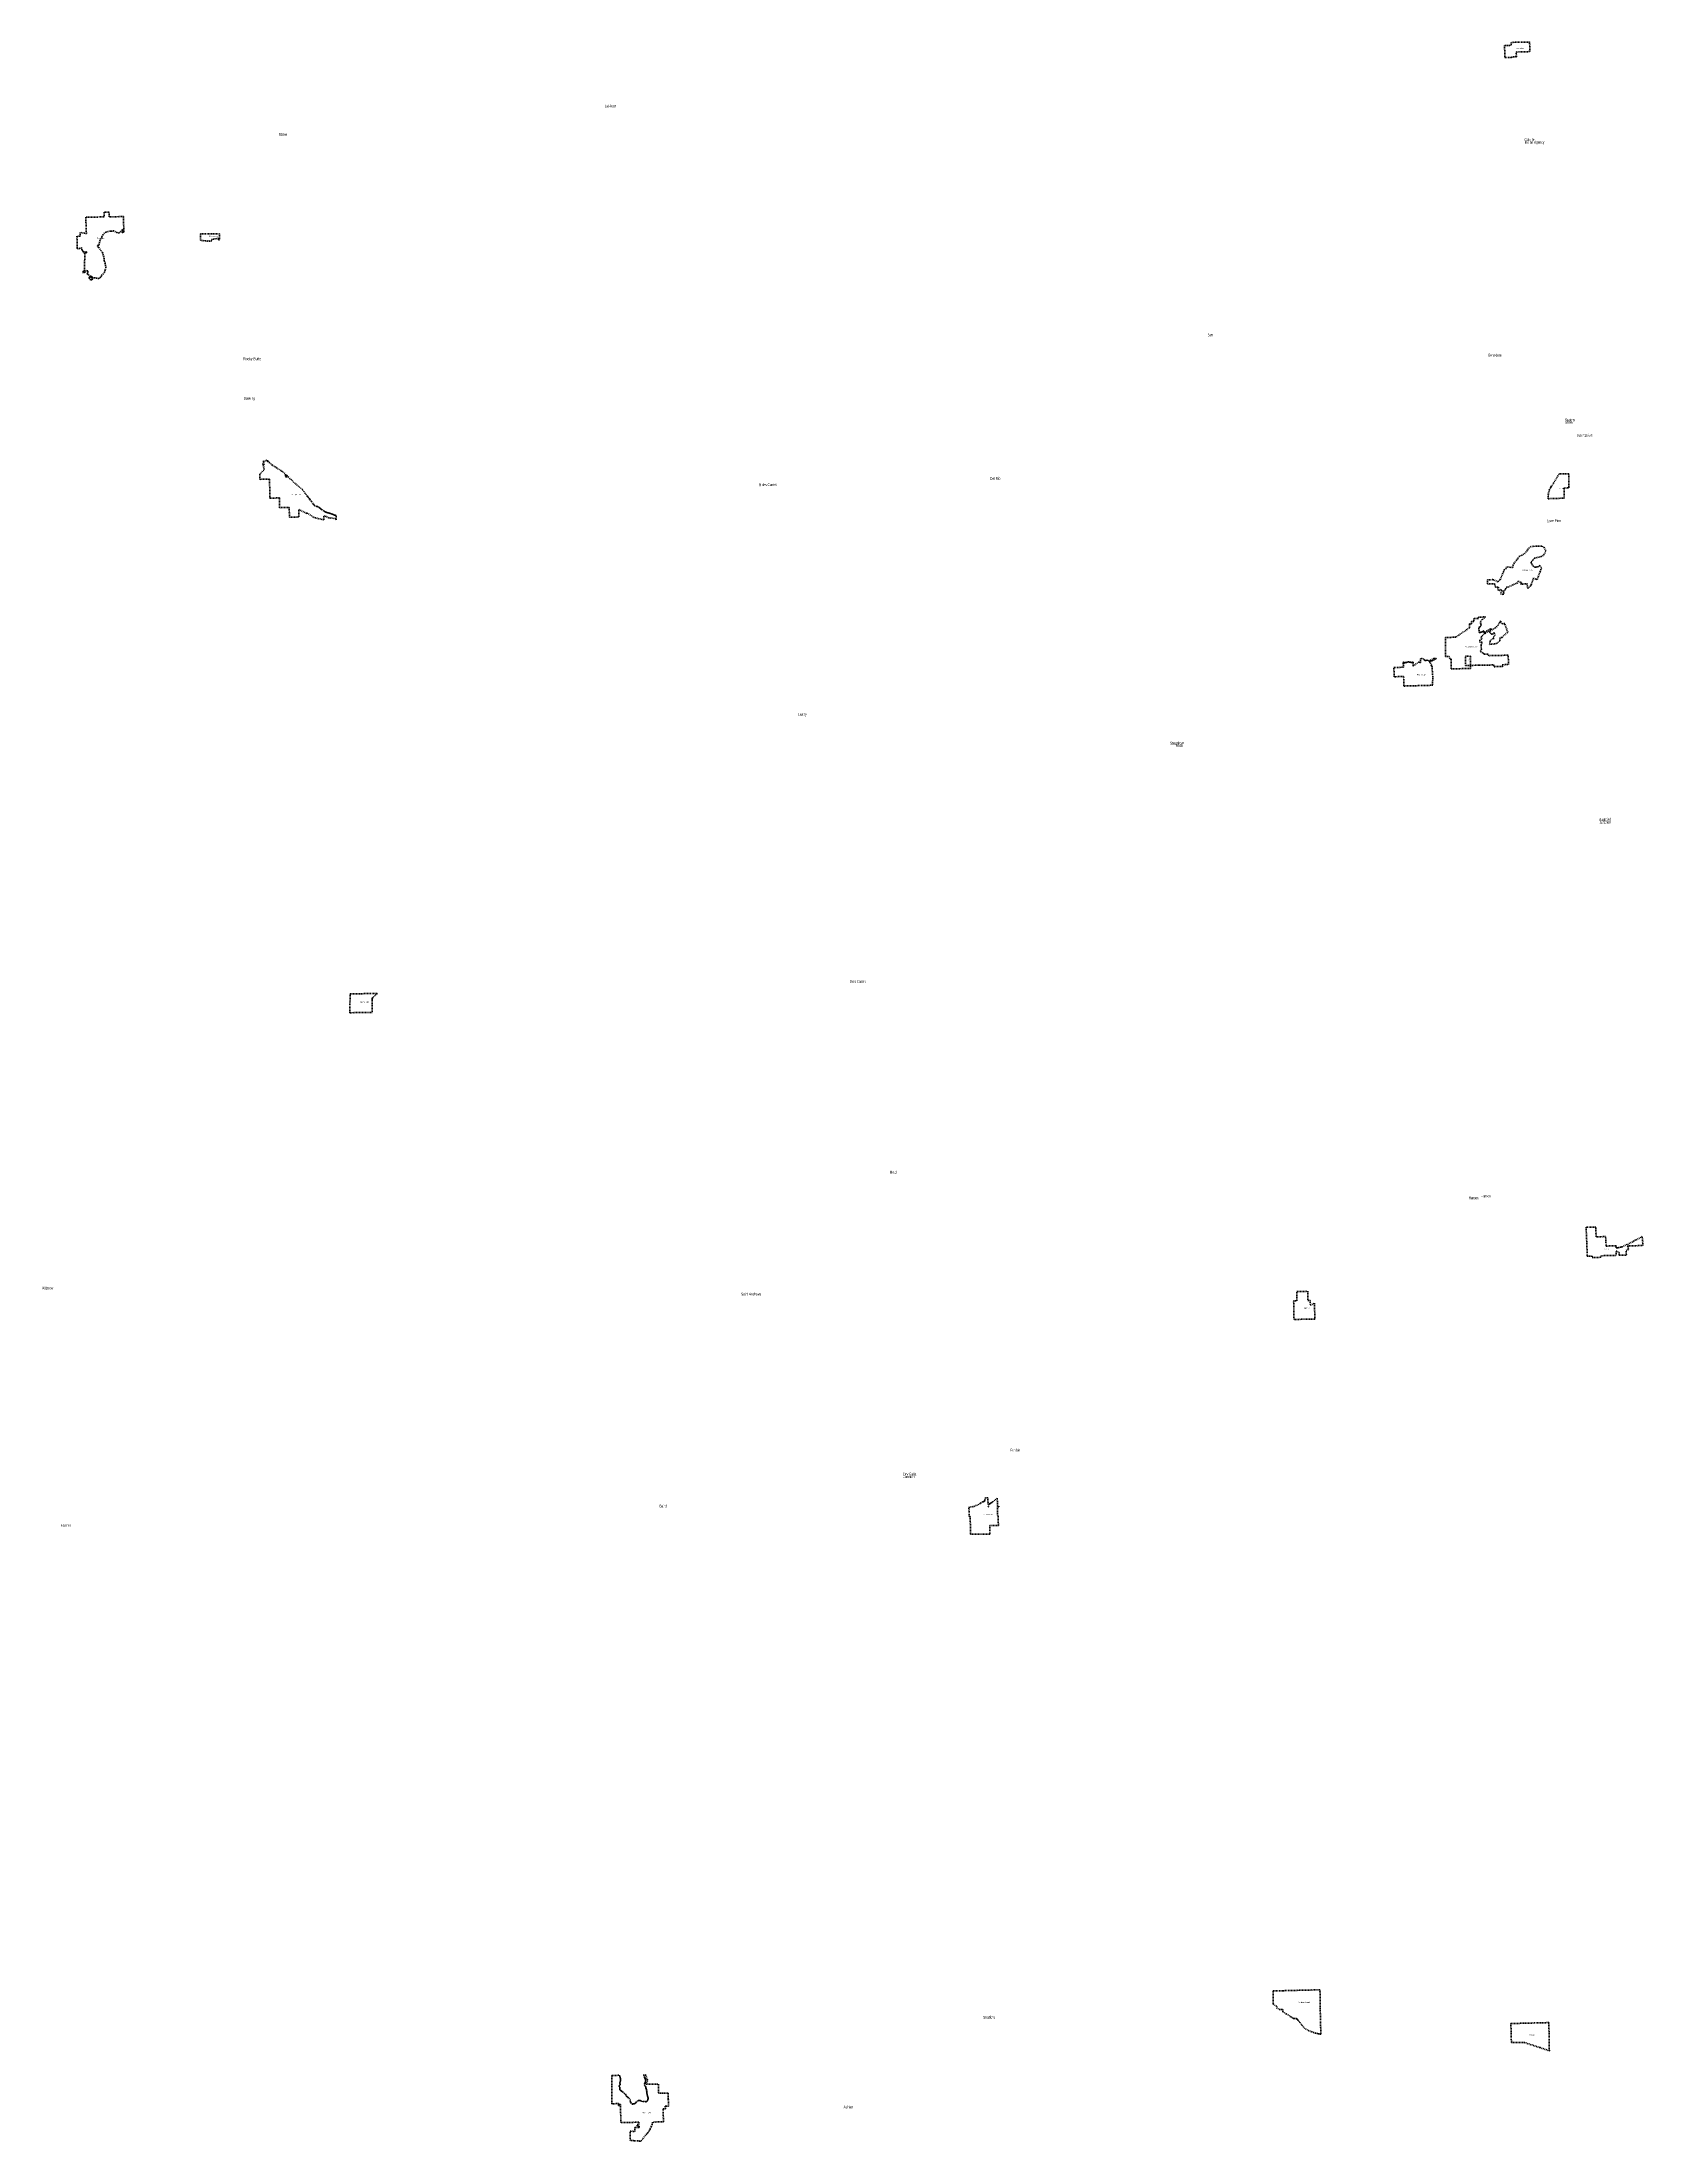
# Model space of a CAD drawing. Header units: feet. Extents: x -903180 to 1023491, y -707744 to 564635.
# Drawn here: x 292685 to 516654, y -42284 to 251492 of the extents above; entities that cross this region are included whole.
import ezdxf

# ---------------------------------------------------------------- set-up
doc = ezdxf.new("R2010")
doc.units = ezdxf.units.FT
doc.header["$LTSCALE"] = 80
doc.linetypes.add('SHORT_DASHED', pattern=[2.7, 1.5, -1.2])
doc.layers.add('13', color=7, linetype='SHORT_DASHED', lineweight=40)
doc.layers.add('16', color=7, linetype='Continuous')
doc.layers.add('36', color=7, linetype='Continuous')

msp = doc.modelspace()

# ---------------------------------------------------------------- linework, layer by layer
at = {"layer": '13'}
for p, q in [((324165, 192977.94), (323585.43, 192794.87)), ((493705.19, 169191.44), (493694.37, 169644.86)), ((486917.41, 164589.84), (487043.37, 164378.29)), ((373551.36, -34996.49), (373552.83, -35002.75)), ((380319.5, -37259.23), (380319.8, -37276.5))]:
    msp.add_line(p, q, dxfattribs=at)
for points in [[(500828.78, 250145.42), (500828.18, 250165.3), (500787.68, 251491.6), (498210.76, 251437.27), (498220.22, 251032.63), (497446.42, 251001.49), (497283.54, 250999.52), (497337.64, 249306.88), (498265.37, 249329.48), (498263.79, 249388.34), (498940.66, 249408.56), (498923.85, 250091.7), (500804.46, 250144.74)], [(315814.1, 223641.85), (315350.56, 223695.79), (314866.56, 223764.96), (314856.76, 224649.8), (317495.72, 224678.25), (317506.08, 223827.66), (317384.96, 223825.12), (317375.98, 224026.01), (316455.41, 223877.46), (316457.4, 223697.34), (316457.64, 223675.8), (316437.62, 223673.04), (316128.56, 223646.9), (315817.21, 223653.24)], [(503379.62, 187601.85), (503399.62, 187602.49), (505635.42, 187673.57), (505597.05, 189091.21), (506294.8, 189109.77), (506291.21, 189285.19), (506290.79, 189305.53), (506290.62, 189325.19), (506274.91, 191087.15), (504949.45, 191072.98), (504928.42, 191072.75), (504917.09, 191054.42), (504758.42, 190797.76), (504113.84, 189735.28), (503778.43, 189257.63), (503767.4, 189241.92), (503753.31, 189217.63), (503703.74, 189132.19), (503580.58, 188874.33), (503440.33, 188450.6), (503378.87, 187956.71), (503379.58, 187621.02)], [(497125.38, 174639.33), (497131.88, 174650.16), (497256.42, 174774.73), (497351.63, 174853.88), (497448.99, 174986.69), (497509.92, 175186.09), (497559.47, 175242.01), (497770.16, 175246.17), (498994.74, 175788.5), (499068.08, 175753.37), (499194.46, 176050.45), (499639.74, 175873.38), (499540.93, 175631.2), (500405.52, 175717.44), (500503.03, 175320.97), (500527.07, 175051.56), (500914.98, 175395.51), (500955.9, 175439), (500996.82, 175505.52), (501017.29, 175564.36), (501331.7, 176500.86), (501842.56, 176280.59), (502272.75, 177416.04), (502448.44, 177931.35), (502203.05, 178283.99), (502025.66, 178132.21), (501861.29, 178062.73), (501695.45, 178013.99), (501509.99, 177997.49), (501407.3, 178053.67), (501301.16, 178168.8), (501201.42, 178306.95), (501110.63, 178434.88), (501016, 178589.66), (501029.42, 178768.09), (501180.32, 178966.38), (501301.8, 179107.08), (501476.99, 179292.57), (502397.76, 179504.77), (502783.19, 179728.87), (503074.55, 180286.24), (502835.34, 180795.58), (502494.9, 180960.62), (500957.75, 180930.62), (500653.52, 180653.5), (500420.57, 180323.67), (500001, 179831.45), (499650.16, 179681.72), (499396.58, 179543.03), (499253.67, 179395.18), (498971.64, 178991.29), (498626.92, 178593.53), (498495.79, 178266.87), (498417.33, 177964.32), (497579.52, 178068.07), (497498.97, 177852.95), (497238.84, 177668.89), (497154.36, 177364.72), (496638.58, 176234.49), (496376.96, 175985.16), (495651.33, 176280.98), (494883.33, 176261.21), (494903.18, 175667.33), (495883.34, 175685.58), (496035.51, 175219.95), (496475.41, 175225.06), (496337.3, 174820.84), (496569.16, 174755.78), (496613.17, 174881.27), (496886.53, 174802.28), (496898.04, 174740.88), (496702.38, 174331.54), (497071.95, 174161.41), (497193.44, 174479.93)], [(492521, 164280.59), (491819.77, 164264.24), (491806.63, 165553.57), (492499.34, 165562.24)], [(335780.74, 118337.29), (339607.72, 118382.14), (339080.24, 117939.68), (339005.4, 117860.5), (338937.16, 117755.07), (338890.29, 117636.24), (338867.4, 117442.66), (338889.04, 115733.38), (335759.93, 115696.89)], [(508696.44, 85672.35), (508697.1, 85656.39), (508863.68, 81648.73), (509551.21, 81654.15), (509556.63, 81432.18), (510757.74, 81479.64), (510751.17, 81697.25), (512905.88, 81757), (512893.73, 82380.27), (513305.79, 82146.26), (513295.29, 81765.23), (514324.21, 81787.1), (514296.17, 82449.04), (514618.97, 82578.71), (514585.72, 82739.51), (514508.94, 82975.56), (514477.6, 83060.86), (516653.83, 83131.9), (516535.74, 84384.52), (514418.19, 83227.83), (514392.04, 83301.11), (513769.76, 82961.77), (513597.93, 82919.55), (513339.92, 82858.09), (513266.2, 82841.45), (513122.38, 82819.03), (513029.77, 82807.23), (512885.4, 82803.56), (512879.93, 83092.99), (511498.67, 83048.76), (511457.59, 83760.93), (511426.8, 84379.89), (510102.49, 84339.66), (510038.72, 85717.18), (508716.27, 85673.01)], [(467834.28, 72784.06), (467780.27, 75383.39), (468246.26, 75391.59), (468235.67, 76691.83), (469771.05, 76720.96), (469789.06, 75419.31), (470077.01, 75424.64), (470087.82, 74799.54), (470088.17, 74779.6), (470108.03, 74788.31), (470685.73, 75041.64), (470706.43, 75050.72), (470706.69, 75030.41), (470735.26, 72835.45), (469831.26, 72825.37)], [(426374.87, 45300.52), (426449.86, 45301.97), (426475.86, 43976.19), (425266.3, 43959.06), (425291.32, 42753.02), (422594.72, 42744.88), (422526.94, 45232.91), (422383.41, 45232.23), (422358.98, 46499.88), (423107.66, 46640.91), (423267.01, 46771.1), (423462.93, 46780.84), (423651.42, 46865.14), (423949.18, 47054.45), (424023.88, 47124.23), (424219.7, 47219.94), (424287.29, 47248.57), (424361.4, 47286.3), (424457.92, 47314.36), (424533.5, 47382.41), (424583.31, 47532.74), (424684.62, 47847.93), (425009.11, 47852.18), (425029.09, 46885), (425033.86, 46887.39), (425058.28, 46899.61), (425201.31, 46974.88), (425341.7, 47054.45), (425457.13, 47123.93), (425542.07, 47178.61), (425594.52, 47213.05), (425647.8, 47249.08), (425698.97, 47284.9), (426323.17, 47776.19), (426347.98, 46642.44), (426518.38, 46644.17), (426519.41, 46592.18), (426348.68, 46593.08)], [(425084.42, 46577.77), (425083.34, 46629.65), (425034.38, 46629.15), (425035.45, 46577.17)], [(471584.3, -27180.19), (471583.82, -27160.05), (471499.57, -23630.65), (471466.52, -20990.61), (471431.91, -20991.52), (466669.11, -21110.16), (466284.94, -21119.03), (464903.28, -21139.43), (464929.34, -22993.15), (465467.29, -23329.16), (465377.85, -23509.1), (465770.59, -23754.41), (466260.23, -23758.93), (466263.05, -24037.59), (466263.26, -24057.77), (466282.97, -24069.79), (466732.26, -24343.94), (466752.26, -24356.14), (466772.26, -24367.54), (467775.43, -25013.72), (467798.21, -25028.39), (467815.43, -25026.04), (468104.87, -24986.48), (468124.21, -24983.84), (468144.87, -25000.31), (468169.35, -25019.81), (468244.58, -25092.09), (468318.95, -25161.9), (468334.61, -25177.56), (468354.61, -25197.56), (468374.61, -25217.33), (468482.74, -25337.53), (468630.61, -25534.54), (468645.62, -25554.54), (468660.46, -25574.54), (468914.59, -25913.1), (468931.74, -25935.95), (468944.18, -25953.1), (468969.18, -25987.56), (469111.02, -26157.34), (469269.83, -26311.36), (469443.86, -26447.94), (469631.22, -26565.57), (469805.29, -26650.94), (469808.7, -26652.61), (469845.29, -26669.26), (470313.25, -26882.23), (470821.75, -27052.09), (471231.72, -27146.76), (471251.71, -27151.38), (471271.72, -27153.79), (471453.39, -27175.65), (471560.12, -27179.36)], [(503550.87, -29521.82), (503550.63, -29507), (503486.74, -25581.26), (498170.59, -25715.91), (498170.61, -25716.69), (498243.7, -28381.01), (500019.06, -28346.63), (500039.4, -28346.23), (500059.06, -28352.88), (502211.39, -29080.77), (502231.39, -29087.53), (502251.39, -29082.36), (503530.96, -29515.08)]]:
    msp.add_lwpolyline(points, close=True, dxfattribs=at)
for points in [[(298647.65, 219240.34), (298668.68, 219261.07), (298785.04, 219406.52), (298923.94, 219532.2), (299049.69, 219494.12), (299125.95, 219404.68), (299079.55, 219294.82), (299017.78, 219142.29), (299066.81, 218997.85), (299175.11, 218921.1), (299366.05, 218847.88), (299439.48, 218802.8), (299432.45, 218746.15), (299356.05, 218621.61), (299279.55, 218503.13), (299258.18, 218458.33), (299311.89, 218388.66), (299440.94, 218280), (299563.47, 218197.45), (299633.83, 218210.85), (299688.96, 218284.53), (299731.74, 218372.11), (299682.02, 218443.88), (299591.5, 218541.13), (299517.99, 218590.26), (299515.16, 218634.61), (299554.57, 218685.8), (299635.12, 218693.33), (299669.87, 218667.72), (299693.97, 218563.19), (299886.77, 218498.08), (300057.98, 218511.31), (300327.6, 218437.51), (300598.2, 218420.25), (300818.16, 218525.2), (300920.95, 218640.13), (301002.12, 218724.37), (301023.78, 218864.06), (301218.66, 219017), (301407.3, 219290.94), (301569.99, 219661.31), (301604.69, 219970.8), (301517.99, 220522.32), (301392.14, 220897.5), (301360.45, 221197.7), (301246.21, 221710.37), (301135.51, 222029.31), (300959.38, 222286.49), (300609.92, 222756.5), (300490.91, 222867.37), (300470.82, 222973.99), (300475.47, 223050.78), (300533.39, 223082.12), (300648.47, 223076.15), (300704.7, 223200.32), (300761.03, 223651.5), (300877.52, 223899.9), (301067.63, 224204.16), (301194.79, 224531.48), (301349.16, 224693.78), (301624.08, 224882.5), (302021.12, 225010.87), (302411.93, 225038.2), (302687.77, 225065.45), (303139.75, 224835.51), (303359.21, 224746.67), (303545.96, 224792.47), (303666.2, 224946.07), (303791.87, 225134.08), (303950.12, 225304.52), (303972.67, 225284.75), (303969.71, 225115.13), (303888.56, 224919.85), (303882.22, 224824.86), (304031.03, 224849.79), (304093.8, 224866.21), (304115.02, 224871.76), (304114.9, 224891.44), (304101.8, 227048.04), (304101.67, 227069.57), (304081.68, 227069.23), (302080.85, 227035.72), (302061.75, 227035.4), (302061.75, 227055.38), (302061.89, 227696.71), (301399.49, 227684.17), (301401.68, 227044.36), (301401.75, 227024.33), (301381.75, 227023.99), (298810.35, 226980.92), (298894.59, 224683.23), (298005.87, 224860.77), (298011.23, 224350.34), (297575.49, 224348.24), (297601.57, 222839.62)], [(297601.57, 222839.62), (297602.65, 222580.08), (297935.26, 222594.18)], [(297935.26, 222594.18), (298232.31, 222719.85), (298243.56, 222412.35), (298330.91, 222379.15), (298397.29, 222134.5), (298891.68, 222139.74), (298893.42, 221992.95), (298650.16, 221988.15), (298680.29, 220934.83), (298628.11, 220933.78), (298644.48, 219477.15), (298644.69, 219458.03), (298624.7, 219449.55), (298540.35, 219413.78), (298383.18, 219406.39), (298385.5, 219248.73), (298573.93, 219193.86), (298647.65, 219240.34)], [(323585.43, 192794.87), (323689.45, 192682.5), (323757.58, 192335.38), (323639.08, 192501.67), (323541.6, 192440.51), (323625.7, 192312.44), (323631.43, 192299.06), (323760.64, 191785.18), (323699.44, 191589.53), (323155.73, 191033.24), (323177.7, 190310.4), (324515.15, 190334.49), (324564.2, 187686.92), (325902.16, 187707.95), (325914.9, 186347.01), (327278.96, 186369.16), (327282.48, 185973.98), (327293.28, 185032.58), (328599.38, 185043.62), (328591.67, 186092.23), (329796.04, 185501.27), (329795.28, 185604.76), (330699.82, 184990.87), (332106.08, 184623.25), (332109.81, 185220.54), (332798.11, 184929.12), (333639.08, 184837.78), (333828.24, 184637.81), (333823.17, 185237.64)], [(333823.17, 185237.64), (333816.98, 185241.53), (333804.16, 185248.14), (333788.73, 185254.92), (333783.68, 185256.89), (333767.15, 185263.61), (333720.68, 185280.05), (333685.82, 185291.44), (333635.65, 185306.45), (333591.09, 185319.8), (333585.43, 185321.01), (333524.87, 185341.2), (333478.65, 185359.5), (333428.64, 185379.23), (333395.78, 185393.32), (333330.92, 185423.47), (333293.45, 185439.45), (333245.57, 185460.47), (333188.83, 185484.41), (333126.64, 185508.6), (333077.36, 185524.92), (333030.87, 185538.51), (332991.44, 185548.13), (332907.3, 185569.03), (332859.66, 185579.83), (332821.64, 185589.22), (332760.26, 185606.13), (332702.54, 185624.17), (332651.25, 185641.11), (332518.46, 185686.3), (332446.42, 185713.07), (332383.64, 185739.12), (332311.6, 185773.4), (332271.94, 185795.23), (332243.28, 185812.08), (332225.04, 185823.06), (332120.05, 185886.06), (331942.02, 185992.76), (331871.67, 186033.68), (331762.18, 186115.33), (331692.38, 186157.9), (331647.34, 186180.93), (331587.91, 186213.67), (331546.64, 186319.65), (331453.99, 186385.85), (331333.21, 186447.25), (331238.6, 186511.37), (331192.44, 186502.04), (331146.72, 186476.55), (331093.84, 186491.28), (330822.72, 186661.77), (330698.71, 186767.54), (330396.03, 187203.91), (330206.26, 187425.1), (330105.67, 187559.79), (330003.85, 187738.9), (329868.06, 187832.22), (329798, 187957.63), (329518.79, 188348.16), (329344.93, 188577.87), (329104.03, 188896.69), (328445.46, 189430.53), (328095.54, 189750.44), (327920.38, 189881.09), (327575.07, 190253.66), (327369.54, 190387.53), (327187.73, 190612.98), (326994.82, 190801.75), (326890.75, 190916.13), (326841.79, 190935.02), (326826.83, 190892.17), (326861.16, 190818.34), (326925.74, 190745.32), (326955.53, 190689.54), (326912.56, 190637.86), (326804.67, 190671.31), (326745.13, 190780.84), (326742.63, 190944.46), (326643, 191117.56), (326343.15, 191378.21), (326236.38, 191444.02), (326110.41, 191547.71), (325208.66, 192117.4), (325004.71, 192267.48), (324928.35, 192255.31), (324895.87, 192335.26), (324731.46, 192441.95), (324522.64, 192622.21), (324364.57, 192791.72), (324294, 192862.55), (324266.88, 192821.4), (324226.65, 192816.27), (324207.11, 192866.26), (324178.1, 192966.52), (324165, 192977.94)], [(493694.37, 169644.86), (493813.29, 169648.7), (493810.73, 169697.31), (493871, 169699.61), (493869.18, 169733.07), (494008.89, 169883.63), (494000.64, 170051.01), (493948.21, 170049.73), (493932.47, 170440.85), (494196.48, 170720.17), (494634.27, 171060.72), (493652.82, 171039.82), (493652.82, 170850.5), (493584.41, 170847.31), (492968.97, 170828.55), (492971.84, 170415.14), (492659.11, 170406.84), (492664.64, 170096.77), (492375.43, 170092.61), (492389.98, 169548.93), (490454.09, 168228.44), (489019.2, 168181.38), (489003, 165542.9), (489520.78, 165548.04), (489635.43, 165176.56), (489836.26, 165178.47), (489838.25, 163799.13), (492503.23, 163848.6), (492528.25, 163849.06), (492527.92, 163868.97), (492521, 164280.59)], [(492521, 164280.59), (493699.59, 164309.06), (493726.51, 164309.71), (493739.59, 164309.93), (495140.59, 164333.16), (495804.91, 164349.02), (495813.02, 164099.83), (497071.91, 164135.7), (496960.26, 164379.09), (497847.71, 164399.56), (497792.73, 165706.86), (495103.52, 165641.63), (494994.74, 165871.09), (494459.03, 165869.32), (494405.32, 165917.93), (494344.26, 165970.06), (494294.39, 166010.36), (494244.2, 166045.84), (493966.25, 166185.61), (493936.24, 166272.03), (494068.93, 166586.89), (494001.35, 166783.86), (494008.06, 167078.58), (494026.17, 167152.26), (494135.54, 167534.2), (493805.62, 167523.97), (493805.62, 167820.74), (494112.24, 167946.06), (494064.84, 168132.47), (493982.18, 168172.02), (494051.45, 168284.66), (494143.46, 168405.57), (494273.17, 168543.13), (494402.32, 168657.94), (494533.14, 168752.23), (494626.9, 168806.93), (495340.18, 169239.54), (495375.58, 169177.7), (495158.18, 169048.24), (495271.19, 168878.41), (495293.36, 168840.14), (495321.07, 168801.87), (495347.13, 168766.37), (495374.29, 168738.64), (495398.68, 168714.24), (495433.6, 168685.95), (495476.56, 168657.38), (495499.84, 168643.51), (495528.66, 168633.53), (495551.39, 168631.31), (495574.67, 168637.41), (495591.02, 168648.76), (495750.87, 168850.2), (495882.91, 168826.34), (495815.81, 168747.68), (495963.28, 168532.97), (495705.32, 168199.39), (495816.74, 168033.35), (495632.11, 168033.35), (495276.54, 167719.09), (495200.68, 167216.28), (496202.82, 167351.22), (496607.85, 167701.03), (496613.86, 168145.44), (496965.74, 168205.72), (497420.11, 168700.65), (497728.65, 168907.93), (497314.88, 170131.64), (496958.49, 170101.92), (496780.2, 170354.48), (496747.28, 170499.97), (496379.73, 169890.53), (496231.61, 169734.06), (495960.06, 169528.16), (495461.35, 169229.13), (495351.18, 169421.61), (495271.18, 169373.14), (495107.71, 169274.04), (494819.84, 169099.48), (494484.8, 168897.15), (494425.65, 168858.76), (494413.95, 168902.93), (494401.29, 168995.64), (494402.3, 169062.74), (494412.46, 169133.22), (494309.39, 169084.8), (494238.44, 169041.36), (494187.42, 168990.5), (494133.13, 168962.56), (494031.85, 168917.09), (493979.09, 168909), (493875.31, 168899.17), (493725.03, 168904.91), (493721.75, 169191.39), (493705.19, 169191.44)], [(487216, 162129.46), (487230.94, 161503.32), (483194.27, 161395.49), (483169.41, 162731.36), (481836.29, 162696.7), (481810.99, 163978.79), (483131.85, 164028.66), (483120.06, 164752), (483128.23, 164763.05), (483150.71, 164771.7), (483168.11, 164769.17), (483197.75, 164719.51), (483215.86, 164647.46), (483230.84, 164616.59), (483272.33, 164614.5), (483353.48, 164678.69), (483448.61, 164673.76), (483494.8, 164684.85), (483563.59, 164682.36), (483720.41, 164751.25), (483811.84, 164771.4), (483902.88, 164768.39), (483920.35, 164757.71), (484029.18, 164731.95), (484097.54, 164745.55), (484168.05, 164754.16), (484180.85, 164729.28), (484166.92, 164683.69), (484170.38, 164667.66), (484241, 164672.25), (484318.59, 164681.02), (484380.91, 164693.48), (484448.46, 164737.24), (484491.89, 164740.73), (484497.94, 164176.92), (484499.33, 164177.61), (485236.25, 164722.73), (485369.64, 164719.47), (485483.56, 164700.24), (485545.61, 164677.59), (485521.64, 165196.01), (485660.4, 165225.56), (485840.69, 165232.55), (486039.7, 165088.01), (486103.47, 165035.06), (486147.03, 164983.65), (486274.17, 164978.61), (486404.29, 165018.02), (486542.03, 164991.04), (486697, 164918.07), (486791.57, 164841.65), (486840.13, 164859.38), (486858.49, 164909.81), (486912.41, 165015.99), (487099.56, 165115.26), (487412.65, 165259.89), (487696.18, 165249.66), (487700.18, 165218.67), (487632.54, 165183.23), (487476.2, 165098.8), (487332.32, 165019.92), (487202.26, 164960.41), (487112.33, 164928.57), (487056.99, 164902.28), (486886.82, 164855.22), (486803.79, 164828.93), (486824.55, 164747.27), (486917.41, 164589.84)], [(487043.37, 164378.29), (487067.71, 164300.33), (487033.36, 164262.34), (487017.29, 164220.72), (487040.08, 164200.09), (487107.07, 164189.51), (487167.99, 164141.55), (487199.72, 162811.74), (487267.82, 162761.06), (487276.26, 162130.86), (487216, 162129.46)], [(375636.99, -40796.42), (375636.5, -40776.46), (375623.9, -40263.1), (375623.3, -40238.69), (375643.41, -40238.54), (376190.51, -40234.34), (376210.73, -40234.19), (376210.22, -40214.19), (376207.42, -40104.25), (376206.91, -40084.22), (376182.72, -40084.4), (375969.64, -40086.04), (375949.66, -40086.19), (375949.15, -40065.52), (375943.62, -39840), (375943.13, -39820), (375963.14, -39819.85), (376178.06, -39818.2), (376200.13, -39818.03), (376199.62, -39798.05), (376192.63, -39524.1), (373677.36, -39554.98), (373657.53, -39555.22), (373656.98, -39526.19), (373609.36, -37025.97), (373592.32, -37026.56), (373476.25, -37029.4), (373456.82, -37029.88), (373459.37, -37158.44), (373336.57, -37161.98), (373332.16, -36972.21), (373331.14, -36911.52), (373305.97, -36912.63), (372435.1, -36932.31), (372415.04, -36932.76), (372414.92, -36919.52), (372380.13, -32998.13), (372379.95, -32978.11), (372399.22, -32977.66), (373464.58, -32952.66), (373484.55, -32952.19), (373477.27, -32972.19), (373472.52, -32985.25), (373467.15, -33018.17), (373496.71, -33082.95), (373520.86, -33144.88), (373528.31, -33163.97), (373537.55, -33184.88), (373555.59, -33225.68), (373580.35, -33308.54), (373606.06, -33388.53), (373615.58, -33465.67), (373622.25, -33531.38), (373620.34, -33611.37), (373609.87, -33703.75), (373607.01, -33740.89), (373592.73, -33797.08), (373580.35, -33840.88), (373563.21, -33876.12), (373550.05, -33910.88), (373537.71, -33938.77), (373533.95, -33950.88), (373529.26, -33966.03), (373523.03, -34009.67), (373520.53, -34048.32), (373528.02, -34088.22), (373555.6, -34163.51), (373560.52, -34184.83), (373557.24, -34228.27), (373543.6, -34269.64), (373529.88, -34295.82), (373516.17, -34326.99), (373496.22, -34348.19), (373466.29, -34370.63), (373442.6, -34404.3), (373435.12, -34423), (373426.4, -34457.91), (373431.38, -34497.81), (373441.36, -34523.99), (373462.55, -34548.93), (373485, -34572.62), (373504.95, -34592.57), (373524.9, -34612.52), (373533.62, -34626.23), (373539.86, -34653.66), (373543.6, -34682.34), (373539.86, -34725.98), (373541.1, -34768.37), (373536.12, -34819.49), (373532.38, -34858.14), (373532.38, -34895.55), (373533.62, -34942.93), (373542.35, -34970.36), (373551.08, -34995.29), (373551.36, -34996.49)], [(373552.83, -35002.75), (373576.07, -35025.22), (373594.4, -35042.94), (373671.55, -35106.78), (373734.96, -35148.92), (373754.96, -35162.21), (373774.96, -35177.79), (373835.01, -35224.57), (373931.33, -35298.11), (374068.68, -35408.87), (374179.23, -35493.15), (374296.68, -35607.64), (374449.79, -35856.93), (374523.35, -35960.44), (374660.9, -36038.56), (374832.76, -36142.47), (374952.54, -36362.34), (374985.25, -36584.27), (374993.97, -36703.02), (375023.33, -36744.14), (375094.91, -36808.18), (375194.23, -36922.26), (375244.3, -36976.57), (375278.51, -36976.54), (375391.62, -36959.33), (375507.3, -36935.38), (375629.87, -36901.7), (375680.65, -36889.76), (375705.74, -36848.14), (375779.17, -36715.2), (375960.87, -36590.49), (376102.52, -36496.94), (376234.96, -36480.79), (376344.88, -36488.54), (376458.45, -36503.38), (376608.78, -36574.05), (376719.43, -36650.57), (376728.69, -36656.65), (376781.3, -36635.02), (376963.77, -36593.6), (377072.65, -36635.32), (377136.37, -36659.5), (377168.4, -36664.04), (377204.89, -36668.3), (377263.87, -36637.04), (377304.02, -36608.68), (377363.03, -36543.56), (377404.61, -36490.46), (377435.85, -36427.87), (377454.69, -36331.78), (377466.53, -36196.55), (377460.08, -36062.8), (377434.45, -35976.38), (377382.64, -35862.85), (377335.6, -35685.63), (377317.88, -35503.95), (377298.75, -35339.99), (377294.86, -35211.16), (377258.09, -35045.85), (377227.01, -34944.8), (377202.96, -34823.23), (377176.08, -34697.39), (377155.99, -34624.59), (377092.98, -34514.7), (377015.92, -34361.17), (376979.71, -34184.92), (377023.75, -34048.43), (377072.84, -33958.3), (377096.73, -33887.96), (377131.43, -33746.7), (377138.05, -33722.37), (377127.42, -33666.72), (377089.94, -33564.14), (377062.1, -33466.12), (377042.9, -33403.09), (377023.98, -33344.71), (376984.8, -33233.57), (376915.55, -33045.91), (376869.06, -32948.3), (376826.33, -32884.42), (377092.05, -32877.85), (377112.05, -32877.36), (377118.9, -32897.36), (377393.61, -33699.95), (377183.84, -34211.27), (378924.11, -34183.2), (378943.54, -35451.31), (378943.84, -35471.3), (378963.15, -35471.03), (379511.19, -35463.46), (380289.14, -35452.29), (380301.9, -36251.55), (380302.22, -36271.55), (380302.74, -36291.55), (380319.5, -37259.23)], [(380319.8, -37276.5), (380299.85, -37276.64), (379903.68, -37279.48), (379883.7, -37279.63), (379884.1, -37298.86), (379890.63, -37612.62), (379891.05, -37632.6), (379868.83, -37632.82), (379585.86, -37635.63), (379569.03, -37635.8), (379569.63, -37655.83), (379624.21, -39469.27), (378108.29, -39491.36), (378103.66, -39511.45), (378031.49, -39824.37), (377920.33, -40147.44), (377776.01, -40457.12), (377600.11, -40750.02), (377413.97, -40997.81), (377399.65, -41016.86), (377381.46, -41037.81), (377294.65, -41137.74), (377278.17, -41156.71), (377261.04, -41177.74), (376426.97, -42201.62), (376411.41, -42220.72), (376410.93, -42201.62), (376409.01, -42126.29), (376408.48, -42105.56), (376391.59, -42126.29), (376262.98, -42284.17), (376258.65, -42121.17), (375413.82, -42119.49), (375412.97, -42059.49), (374989.91, -42058.64), (374971.84, -40789.61), (375636.99, -40796.42)]]:
    msp.add_lwpolyline(points, dxfattribs=at)

# ---------------------------------------------------------------- texts
at = {"layer": '16'}
for s, rotation, width, p in [('LaFleur', 0.63, 0.7, (371395.25, 242338.98)), ('Sam', 0.63, 0.55, (455755.15, 210312.82)), ('Koontzville', 1.892, 0.65, (507487.48, 196244.76)), ('Nilles Corner', 0.63, 0.65, (393003.29, 189352.38)), ('Del Rio', 0.63, 0.65, (425326.49, 190227.97)), ('Lone Pine', 0.63, 0.65, (503212.36, 184315.01)), ('Leahy', 0.63, 0.65, (398464.16, 157238.01)), ('Steamboat', 0.63, 0.6, (450511.77, 153203.09)), ('Rock', 0.63, 0.65, (451305.75, 152873.07)), ('Junction', 1.892, 0.65, (510557.2, 142107)), ('Baghdad', 1.892, 0.6, (510554.7, 142500.72)), ('Sims Corner', 0.63, 0.6, (405682.81, 119850.41)), ('Mold', 0.63, 0.65, (411273.81, 93179.06)), ('Hanson', 0.63, 0.6, (492286.22, 89589.91)), ('Hanson', 0.63, 0.6, (493985.94, 89840.52)), ('Withrow', 0.63, 0.65, (292687.69, 76964.12)), ('Saint Andrews', 0.63, 0.65, (390492.14, 76126.55)), ('Baird', 0.63, 0.65, (379071.59, 46488.49)), ('Stratford', 0.63, 0.65, (424345.04, -25042.05)), ('Adrian', 0.63, 0.7, (404815.93, -37589.09))]:
    msp.add_text(s, height=400, rotation=rotation, dxfattribs=dict(at, width=width)).set_placement(p)
for s, width, p in [('Monse', 0.55, (325866.86, 238361.15)), ('Colville', 0.65, (500067.16, 237637.82)), ('Indian Agency', 0.65, (500100.8, 237276.22)), ('Rocky Butte', 0.7, (320830.81, 206980.14)), ('Belvedere', 0.6, (495041.72, 207490.84)), ('Downing', 0.6, (320902.23, 201452.48)), ('Grove', 0.6, (505736, 198104.11)), ('Seatons', 0.55, (505758.46, 198441.21)), ('Fordair', 0.65, (428149.81, 54324.03)), ('Junction', 0.65, (413154.13, 50593.38)), ('Dry Falls', 0.7, (413149.43, 50934.41)), ('Farmer', 0.65, (295307.09, 43791.22))]:
    msp.add_text(s, height=400, dxfattribs=dict(at, width=width)).set_placement(p)
at = {"layer": '36'}
for s, width, p in [('Nespelem', 1.15, (498891.79, 250509.98)), ('Brewster', 1.4, (300346.79, 223950.21)), ('Brewster', 1.4, (316086.85, 224229.56)), ('Bridgeport', 1.3, (327579.17, 188113.44)), ('Elmer City', 1.25, (504922.25, 188989.63)), ('Coulee Dam', 1.2, (499766.68, 177530.76)), ('Grand Coulee', 1.3, (491791.73, 166832.21)), ('Electric City', 1.2, (484870.3, 162894.15)), ('Mansfield', 1.2, (337256.08, 117116.59)), ('Almira', 1.1, (511241.2, 82572.15)), ('Hartline', 1.15, (469156.34, 74311.35)), ('Coulee City', 1.25, (424337.28, 45411.42)), ('Wilson Creek', 1.25, (468488.49, -22831.41)), ('Krupp', 1.25, (500799.87, -27380.41)), ('Soap Lake', 1.3, (376574.5, -38250.41))]:
    msp.add_text(s, height=157.5, dxfattribs=dict(at, width=width)).set_placement(p)
at = {"layer": '36', "width": 1.35}
for p in [(492234.98, 164939.9), (425057.16, 46603.2)]:
    msp.add_text('Uninc.', height=113, rotation=45, dxfattribs=at).set_placement(p)

doc.saveas('drawing.dxf')
